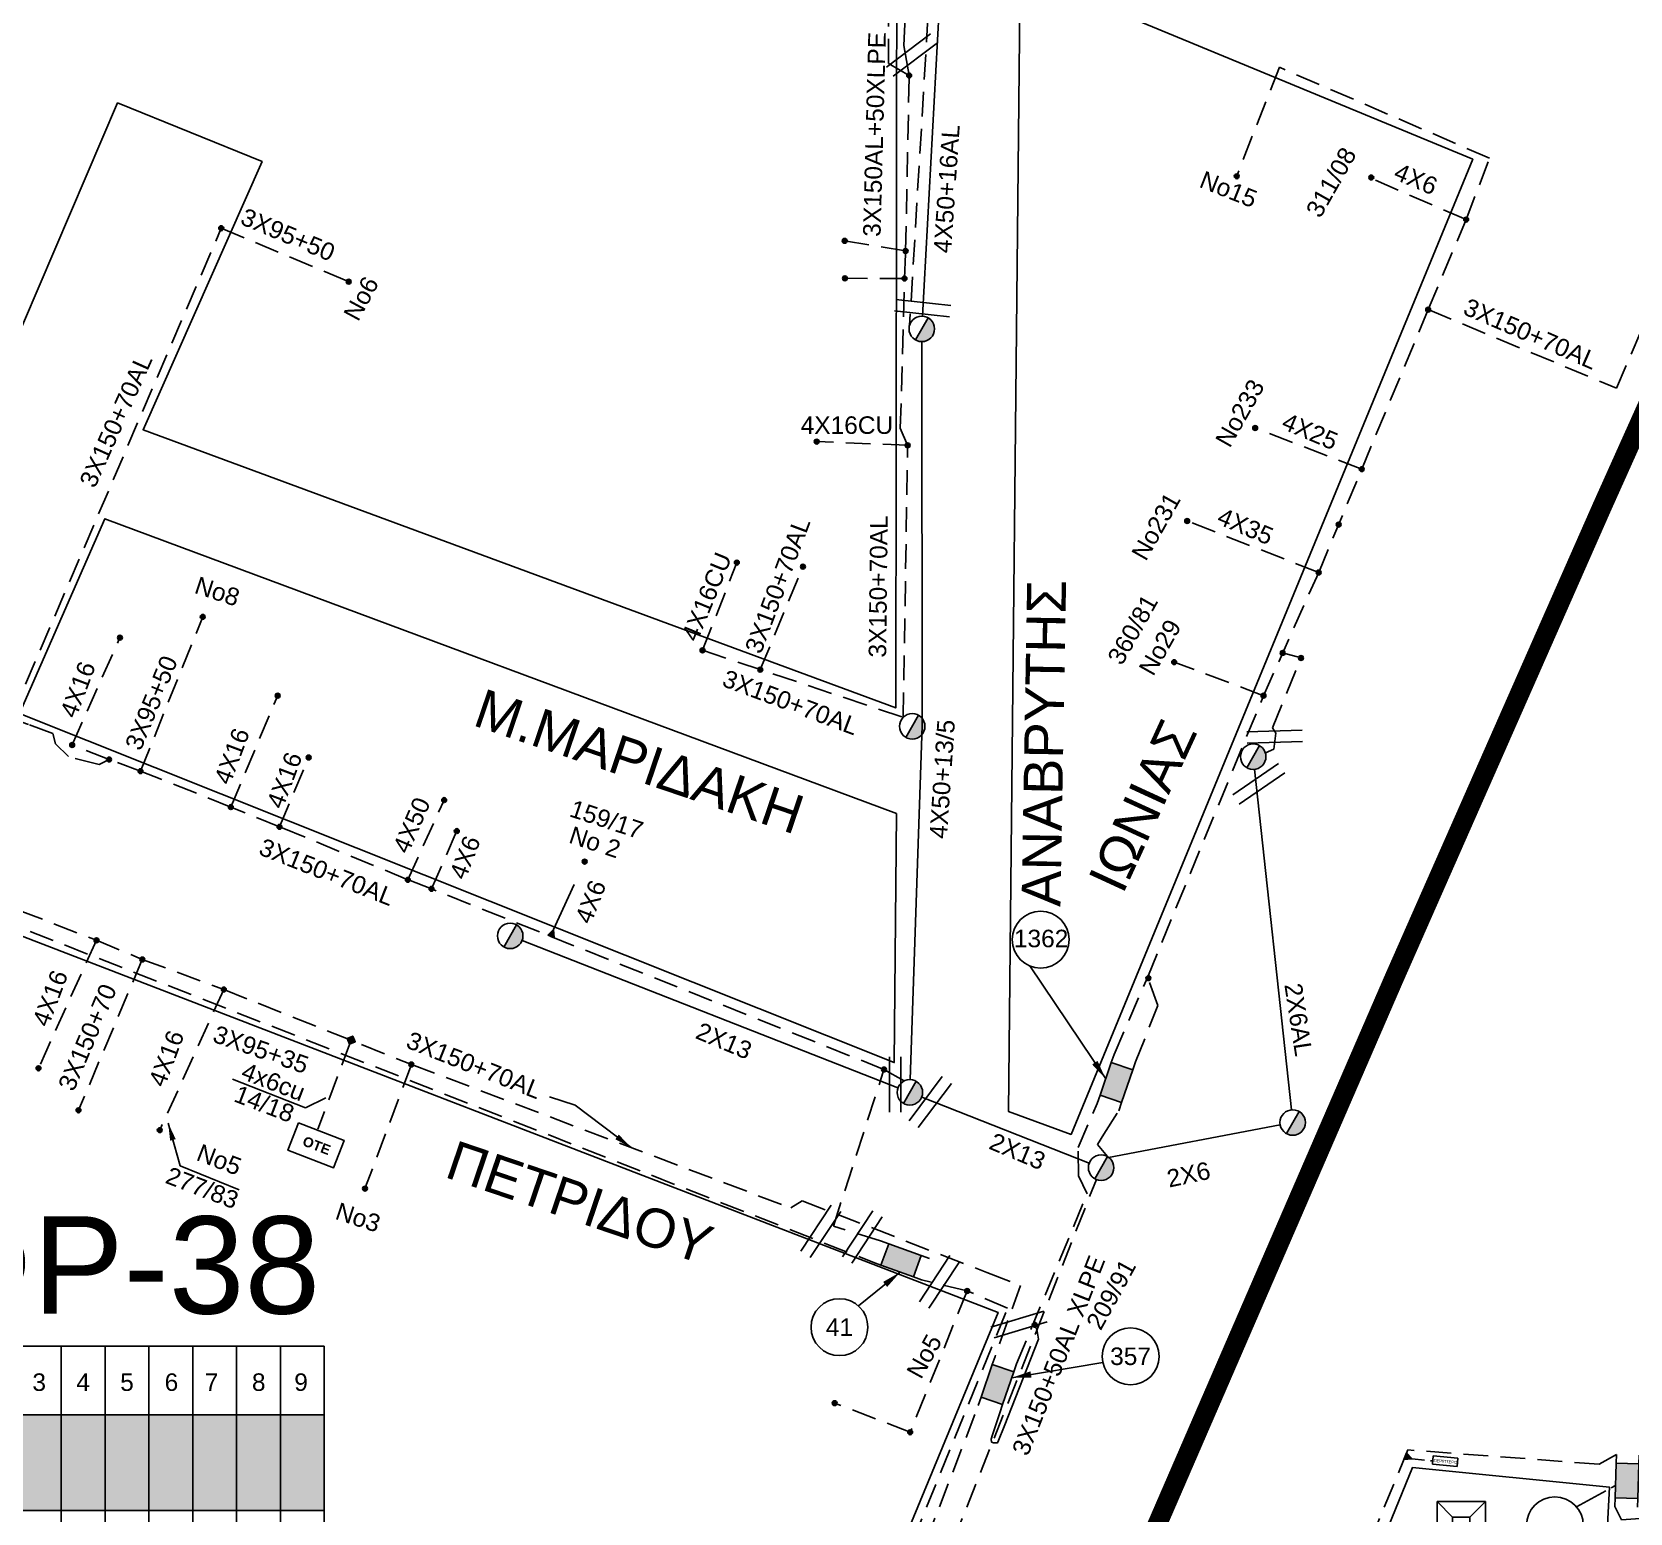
# Model space of a CAD drawing. Header units: millimetres. Extents: x 766 to 1726, y 225 to 629.
# Drawn here: x 1309.4 to 1391.4, y 329.7 to 405.7 of the extents above; entities that cross this region are included whole.
import ezdxf
from ezdxf.enums import TextEntityAlignment as Align

# ---------------------------------------------------------------- set-up
doc = ezdxf.new("R2010")
doc.units = ezdxf.units.MM
doc.linetypes.add('DASHED', pattern=[19.05, 12.7, -6.35])
doc.linetypes.add('DASHED2', pattern=[9.525, 6.35, -3.175])
for name, color, linetype in [('Link Box 4 Διευθύνσεων', 7, 'Continuous'), ('Pillar OTE', 7, 'Continuous'), ('Άγνωστα', 7, 'Continuous'), ('Ασφαλειοκιβώτια Χ.Τ 9 αναχωρήσεων', 7, 'Continuous'), ('Γυμνά εναέρια ΧΤ (3Φ)   4x16CU', 7, 'Continuous'), ('Γυμνά εναέρια ΧΤ (3Φ)   4x35AL', 7, 'Continuous'), ('Γυμνά εναέρια ΧΤ (3Φ)   4x50AL', 7, 'Continuous'), ('Γυμνά εναέρια ΧΤ και ΦΟΠ (3Φ)   4x50+16AL', 7, 'Continuous'), ('Επιγραφές - Σχήματα', 7, 'Continuous'), ('Καλώδια ΧΤ   2x6AL', 7, 'DASHED'), ('Καλώδια ΧΤ   3x150+70AL', 7, 'DASHED'), ('Καλώδια ΧΤ   3x150AL+50XLPE', 7, 'DASHED'), ('Καλώδια ΧΤ   3x95+35 CU', 7, 'DASHED'), ('Καλώδια ΧΤ   3x95+50CU', 7, 'DASHED'), ('Καλώδια ΧΤ   4x16AL', 7, 'DASHED'), ('Καλώδια ΧΤ   4x25CU', 7, 'DASHED'), ('Καλώδια ΧΤ   4x50AL', 7, 'DASHED'), ('Περίπτερο', 7, 'Continuous'), ('Στύλος ΦΜ', 7, 'Continuous'), ('Στύλος ΦΜ @ 1', 7, 'Continuous'), ('Συνδέσεις', 7, 'Continuous'), ('Τομή', 7, 'Continuous'), ('Υπόβαθρο ΔΕΗ', 7, 'Continuous'), ('Υπόγεια Καλώδια Δικτύου ΧΤ   .15', 7, 'DASHED'), ('Υπόγεια καλώδια Δικτύου ΧΤ και Παρ. ΧΤ - 3X150+70 AL', 7, 'DASHED'), ('Υπόγεια καλώδια Παροχών ΧΤ   4x6', 7, 'DASHED')]:
    doc.layers.add(name, color=color, linetype=linetype)
doc.styles.get("Standard").update_dxf_attribs({"font": 'arial.ttf'})
doc.linetypes.add('SYN_LINE', pattern='A,0.5,-0.0001,["/\\/\\/\\/",Standard,S=0.1,R=0,X=0,Y=-0.05],-0.25', length=0.7501)
doc.dimstyles.new('ISO-25', dxfattribs={"dimtxt": 2.5, "dimasz": 2.5, "dimexe": 1.25, "dimexo": 0.625, "dimtad": 1, "dimtxsty": 'Standard', "dimcen": 2.5, "dimadec": 0, "dimazin": 0, "dimtfac": 1, "dimtmove": 0, "dimatfit": 3, "dimfxl": 1, "dimarcsym": 0})

# ---------------------------------------------------------------- blocks, each defined once
blk = doc.blocks.new('ΥΠΑΡΧΩΝ ΤΣΙΜΕΝΤΕΝΙΟΣ ΣΤΥΛΟΣ')
at = {"layer": 'Στύλος ΦΜ'}
blk.add_hatch(color=256, dxfattribs=at).paths.add_polyline_path([(-1.29, -2.28, 0.574793), (2.62, 0, 0.268822), (1.3, 2.27)])
blk.add_line((-1.29, -2.28), (1.3, 2.27), dxfattribs=at)
blk.add_circle((0, 0), 2.62, dxfattribs=at)
at = {"layer": 'Στύλος ΦΜ', "flags": 4}
for tag, p in [('ΑΡΙΘΜΟΣ', (-4.68, 8.05)), ('ΤΥΠΟΣ', (-4.91, 3.03))]:
    blk.add_attdef(tag, p, '', height=4, dxfattribs=at)
blk = doc.blocks.new('LINK BOX 4 ΑΝΑΧΩΡΗΣΕΩΝ_')
at = {"layer": 'Link Box 4 Διευθύνσεων', "ltscale": 40}
blk.add_hatch(color=256, dxfattribs=at).paths.add_polyline_path([(-3.54, 0), (-3.54, -4.67), (3.54, -4.67), (3.54, 0)])
for p, q in [((-3.54, 0), (-5.33, 0)), ((5.33, 0), (3.54, 0)), ((-3.54, -4.67), (-5.33, -4.67)), ((5.33, -4.67), (3.54, -4.67))]:
    blk.add_line(p, q, dxfattribs=at)
blk.add_lwpolyline([(-3.54, -4.67), (-3.54, 0), (3.54, 0), (3.54, -4.67)], close=True, dxfattribs=at)
blk = doc.blocks.new('ΤΟΜΗ')
at = {"layer": 'Τομή', "ltscale": 40}
for p, q in [((-5.68, 0), (5.68, 0)), ((5.68, -2.33), (-5.68, -2.33))]:
    blk.add_line(p, q, dxfattribs=at)
blk = doc.blocks.new('_ΣΥΝΔΕΣΗ')
at = {"layer": 'Συνδέσεις', "linetype": 'SYN_LINE', "ltscale": 40}
blk.add_hatch(color=256, dxfattribs=at).paths.add_polyline_path([(0.5, -0.01, 1), (-0.5, -0.01, 1)])
at = {"layer": 'Συνδέσεις'}
blk.add_circle((0, -0.01), 0.5, dxfattribs=at)
blk = doc.blocks.new('ΑΣΦΑΛΕΙΟΚΙΒΩΤΙΟ ΥΠΟΣΤΑΘΜΟΥ 9A ΑΝΑΧΩΡΗΣΕΩΝ')
at = {"layer": 'Ασφαλειοκιβώτια Χ.Τ 9 αναχωρήσεων', "ltscale": 40}
for p, q in [((0, 0), (0, 11.955)), ((2.25, 0), (2.25, 11.955)), ((4.5, 0), (4.5, 11.955)), ((6.75, 0), (6.75, 11.955)), ((9, 0), (9, 11.955)), ((11.25, 0), (11.25, 11.955)), ((13.5, 0), (13.5, 11.955)), ((15.75, 0), (15.75, 11.955)), ((18, 0), (18, 11.955)), ((0, 8.434), (20.25, 8.434)), ((0, 3.521), (20.25, 3.521))]:
    blk.add_line(p, q, dxfattribs=at)
at = {"layer": 'Ασφαλειοκιβώτια Χ.Τ 9 αναχωρήσεων'}
blk.add_lwpolyline([(20.25, 0), (20.25, 11.955), (0, 11.955), (0, 0)], close=True, dxfattribs=at)
for s, p in [('1', (0.855, 9.658)), ('2', (2.997, 9.658)), ('3', (5.265, 9.658)), ('4', (7.521, 9.658)), ('5', (9.774, 9.658)), ('6', (12.057, 9.658)), ('7', (14.118, 9.658)), ('8', (16.54, 9.658)), ('9', (18.714, 9.658))]:
    blk.add_text(s, height=0.9, dxfattribs=at).set_placement(p)
at = {"layer": 'Ασφαλειοκιβώτια Χ.Τ 9 αναχωρήσεων', "ltscale": 40}
for tag, height, p in [('ΟΝΟΜΑ', 1.25, (9.403, 14.063)), ('ΚΕΙΜΕΝΟ 1', 0.5, (1.194, 1.435)), ('ΚΕΙΜΕΝΟ 2', 0.5, (3.37, 1.435)), ('ΚΕΙΜΕΝΟ 3', 0.5, (5.669, 1.435)), ('ΚΕΙΜΕΝΟ 4', 0.5, (7.913, 1.435)), ('ΚΕΙΜΕΝΟ 5', 0.5, (10.123, 1.435)), ('ΚΕΙΜΕΝΟ 6', 0.5, (12.354, 1.435)), ('ΚΕΙΜΕΝΟ 7', 0.5, (14.623, 1.435)), ('ΚΕΙΜΕΝΟ 8', 0.5, (16.804, 1.435)), ('ΚΕΙΜΕΝΟ 9', 0.5, (19.088, 1.435)), ('ΣΧ', 0.5, (9.152, -0.433))]:
    blk.add_attdef(tag, text='', height=height, dxfattribs=at).set_placement(p, align=Align.MIDDLE_CENTER)
blk = doc.blocks.new('ΠΕΡΙΠΤΕΡΟ')
at = {"layer": 'Περίπτερο', "ltscale": 40}
for p, q in [((-4.94, 4.99), (-1.74, 1.78)), ((1.78, 1.78), (4.99, 4.99)), ((-1.74, -1.74), (-4.94, -4.94)), ((1.78, -1.74), (4.99, -4.94))]:
    blk.add_line(p, q, dxfattribs=at)
for points in [[(-4.94, 4.99), (4.99, 4.99), (4.99, -4.94), (-4.94, -4.94)], [(-1.74, 1.78), (1.78, 1.78), (1.78, -1.74), (-1.74, -1.74)]]:
    blk.add_lwpolyline(points, close=True, dxfattribs=at)
blk = doc.blocks.new('TSONTA XT1')
at = {"ltscale": 40}
h = blk.add_hatch(color=256, dxfattribs=at)
h.dxf.hatch_style = 1
h.paths.add_polyline_path([(595.96, 2487.66), (597.07, 2488.77), (595.96, 2489.87), (594.85, 2488.77)])
blk.add_lwpolyline([(594.85, 2488.77), (595.96, 2489.87), (597.07, 2488.77), (595.96, 2487.66)], close=True, dxfattribs=at)
blk = doc.blocks.new('PILLAR ΟΤΕ')
at = {"layer": 'Pillar OTE', "ltscale": 40}
blk.add_lwpolyline([(-3.31, 2.02), (3.39, 2.02), (3.39, -1.99), (-3.31, -1.99)], close=True, dxfattribs=at)
at = {"layer": 'Pillar OTE', "insert": (-1.81, 0.71), "char_height": 1.3575, "width": 109.961, "attachment_point": 1}
blk.add_mtext('{\\fArial|b1|i0|c161|p34;OTE}', dxfattribs=at)

msp = doc.modelspace()

# ---------------------------------------------------------------- hatches: boundary and pattern name
at = {"layer": 'Pillar OTE', "ltscale": 40}
h = msp.add_hatch(color=256, dxfattribs=at)
h.dxf.hatch_style = 1
h.paths.add_polyline_path([(1336.197, 359.217), (1336.169, 359.634), (1335.863, 359.342)])
h = msp.add_hatch(color=256, dxfattribs=at)
h.dxf.hatch_style = 1
h.paths.add_polyline_path([(1379.839, 332.425), (1380.257, 332.447), (1379.969, 332.757)])
at = {"layer": 'Ασφαλειοκιβώτια Χ.Τ 9 αναχωρήσεων'}
for color, points in [(151, [(1310.884, 334.715), (1308.634, 334.715), (1308.634, 329.801), (1310.884, 329.801)]), (6, [(1313.134, 334.715), (1310.884, 334.715), (1310.884, 329.801), (1313.134, 329.801)]), (30, [(1315.384, 334.715), (1313.134, 334.715), (1313.134, 329.801), (1315.384, 329.801)]), (85, [(1317.634, 334.715), (1315.384, 334.715), (1315.384, 329.801), (1317.634, 329.801)]), (173, [(1319.884, 334.715), (1317.634, 334.715), (1317.634, 329.801), (1319.884, 329.801)]), (5, [(1322.134, 334.715), (1319.884, 334.715), (1319.884, 329.801), (1322.134, 329.801)]), (2, [(1324.384, 334.715), (1322.134, 334.715), (1322.134, 329.801), (1324.384, 329.801)])]:
    msp.add_hatch(color=color, dxfattribs=at).paths.add_polyline_path(points)

# ---------------------------------------------------------------- linework, layer by layer
at = {"layer": 'Pillar OTE', "ltscale": 40}
for points in [[(1335.863, 359.342), (1336.169, 359.634), (1336.197, 359.217), (1335.863, 359.342)], [(1379.969, 332.757), (1380.257, 332.447), (1379.839, 332.425), (1379.969, 332.757)]]:
    msp.add_lwpolyline(points, dxfattribs=at)
at = {"layer": 'Άγνωστα', "color": 85}
msp.add_lwpolyline([(1354.228, 406.5), (1354.152, 405.038), (1354.43, 403.496)], dxfattribs=at)
at = {"layer": 'Άγνωστα', "color": 2, "linetype": 'DASHED', "ltscale": 0.1}
for points in [[(1372.721, 368.705), (1373.164, 368.897), (1373.267, 369.715), (1373.096, 369.987), (1374.553, 373.582), (1373.609, 373.837)], [(1372.627, 371.643), (1368.036, 373.364)], [(1364.611, 347.971), (1364.106, 348.596), (1364.424, 349.132), (1365.194, 350.321)]]:
    msp.add_lwpolyline(points, dxfattribs=at)
at = {"layer": 'Άγνωστα'}
msp.add_lwpolyline([(1353.853, 351.509), (1334.546, 359.068)], dxfattribs=at)
at = {"layer": 'Άγνωστα', "color": 30, "linetype": 'DASHED', "ltscale": 0.1}
msp.add_lwpolyline([(1328.862, 352.704), (1326.481, 346.331)], dxfattribs=at)
at = {"layer": 'Άγνωστα', "color": 5, "linetype": 'DASHED', "ltscale": 0.1}
for points in [[(1390.671, 330.008), (1391.003, 329.313), (1392.21, 329.401), (1392.504, 332.665), (1400.972, 336.156), (1401.067, 337.439), (1401.142, 341.045), (1401.224, 344.541), (1401.224, 347.935), (1401.245, 350.102), (1400.398, 350.515), (1400.419, 352.029), (1401.307, 352.71)], [(1390.755, 332.671), (1389.861, 332.176), (1380.033, 332.911), (1375.332, 321.439)]]:
    msp.add_lwpolyline(points, dxfattribs=at)
at = {"layer": 'Άγνωστα', "color": 1}
msp.add_lwpolyline([(1363.677, 347.642), (1355.071, 351.03)], dxfattribs=at)
at = {"layer": 'Άγνωστα', "color": 1, "linetype": 'DASHED', "ltscale": 0.1}
msp.add_lwpolyline([(1357.408, 341.074), (1354.481, 333.818), (1350.602, 335.313)], dxfattribs=at)
at = {"layer": 'Άγνωστα', "color": 2}
msp.add_lwpolyline([(1359.081, 334.812), (1358.705, 333.68), (1358.636, 333.46), (1358.664, 333.309), (1358.76, 333.281), (1358.966, 333.281), (1359.021, 333.391), (1359.31, 334.105), (1361.068, 338.595), (1360.986, 339.103), (1360.821, 339.392)], dxfattribs=at)
at = {"layer": 'Γυμνά εναέρια ΧΤ (3Φ)   4x16CU', "color": 85, "linetype": 'DASHED', "ltscale": 0.1}
for points in [[(1354.349, 384.5), (1349.678, 384.693)], [(1343.815, 373.972), (1345.577, 378.479)]]:
    msp.add_lwpolyline(points, dxfattribs=at)
at = {"layer": 'Γυμνά εναέρια ΧΤ (3Φ)   4x35AL', "color": 2, "linetype": 'DASHED', "ltscale": 0.1}
msp.add_lwpolyline([(1375.46, 377.973), (1368.706, 380.614)], dxfattribs=at)
at = {"layer": 'Γυμνά εναέρια ΧΤ (3Φ)   4x50AL', "color": 85}
msp.add_lwpolyline([(1354.484, 351.924), (1355.094, 370.095), (1355.078, 389.824)], dxfattribs=at)
at = {"layer": 'Γυμνά εναέρια ΧΤ και ΦΟΠ (3Φ)   4x50+16AL', "color": 5}
msp.add_lwpolyline([(1355.113, 391.132), (1356.313, 413.194), (1356.208, 424.322), (1355.971, 431.158)], dxfattribs=at)
at = {"layer": 'Επιγραφές - Σχήματα'}
for centre in [(1361.181, 359.116), (1350.848, 339.214), (1365.798, 337.712), (1387.59, 329.035)]:
    msp.add_circle(centre, 1.461, dxfattribs=at)
at = {"layer": 'Καλώδια ΧΤ   2x6AL', "color": 1, "linetype": 'SYN_LINE', "ltscale": 10}
for points in [[(1374.057, 350.373), (1372.166, 367.86)], [(1364.668, 347.933), (1373.484, 349.601)]]:
    msp.add_lwpolyline(points, dxfattribs=at)
at = {"layer": 'Καλώδια ΧΤ   3x150+70AL', "color": 85, "ltscale": 0.1}
for points in [[(1343.815, 373.972), (1354.124, 370.533), (1354.349, 384.5), (1353.973, 385.377), (1354.189, 393.068), (1354.244, 394.48), (1354.43, 403.496), (1353.36, 404.107), (1353.399, 412.961), (1359.366, 410.733), (1356.621, 424.322), (1355.721, 428.969), (1353.618, 442.104), (1350.936, 441.755)], [(1355.394, 406.463), (1354.449, 390.66), (1354.449, 390.66)], [(1346.781, 372.983), (1348.971, 378.272)]]:
    msp.add_lwpolyline(points, dxfattribs=at)
at = {"layer": 'Καλώδια ΧΤ   3x150+70AL', "color": 2, "linetype": 'DASHED', "ltscale": 0.1}
for points in [[(1366.054, 352.843), (1367.202, 355.724), (1366.677, 357.209), (1372.627, 371.643), (1375.46, 377.973), (1377.67, 383.277), (1381.084, 391.47), (1383.034, 396.094), (1384.233, 399.243), (1373.439, 403.916), (1371.251, 398.319)], [(1364.949, 353.22), (1366.677, 357.209)]]:
    msp.add_lwpolyline(points, dxfattribs=at)
at = {"layer": 'Καλώδια ΧΤ   3x150+70AL', "color": 85, "linetype": 'DASHED', "ltscale": 0.1}
for points in [[(1354.244, 394.48), (1351.113, 395.002)], [(1354.189, 393.068), (1351.129, 393.077)]]:
    msp.add_lwpolyline(points, dxfattribs=at)
at = {"layer": 'Καλώδια ΧΤ   3x150AL+50XLPE', "color": 2, "linetype": 'DASHED', "ltscale": 0.1}
msp.add_lwpolyline([(1359.941, 337.334), (1363.569, 346.056), (1363.117, 346.985), (1363.1, 348.441), (1364.089, 350.698)], dxfattribs=at)
at = {"layer": 'Καλώδια ΧΤ   3x150AL+50XLPE', "color": 1, "ltscale": 0.1}
msp.add_lwpolyline([(1351.863, 316.174), (1355.982, 326.433), (1364.045, 346.794)], dxfattribs=at)
at = {"layer": 'Καλώδια ΧΤ   3x150AL+50XLPE', "color": 2, "ltscale": 0.1}
msp.add_lwpolyline([(1349.177, 312.936), (1354.617, 326.433), (1357.977, 335.189)], dxfattribs=at)
at = {"layer": 'Καλώδια ΧΤ   3x95+35 CU', "color": 85, "ltscale": 0.1}
msp.add_lwpolyline([(1304.228, 361.631), (1305.732, 360.927), (1352.561, 342.554)], dxfattribs=at)
at = {"layer": 'Καλώδια ΧΤ   3x95+50CU', "color": 151, "ltscale": 0.1}
for points in [[(1319.098, 395.65), (1325.644, 392.908)], [(1314.954, 367.77), (1318.148, 375.694)]]:
    msp.add_lwpolyline(points, dxfattribs=at)
at = {"layer": 'Καλώδια ΧΤ   4x16AL', "color": 151, "linetype": 'DASHED', "ltscale": 0.1}
for points in [[(1311.439, 369.114), (1313.895, 374.625)], [(1319.592, 365.924), (1321.996, 371.647)], [(1322.09, 364.911), (1323.588, 368.467)]]:
    msp.add_lwpolyline(points, dxfattribs=at)
at = {"layer": 'Καλώδια ΧΤ   4x16AL', "color": 30, "linetype": 'DASHED', "ltscale": 0.1}
for points in [[(1312.691, 359.082), (1309.713, 352.512)], [(1319.234, 356.554), (1315.939, 349.334)]]:
    msp.add_lwpolyline(points, dxfattribs=at)
at = {"layer": 'Καλώδια ΧΤ   4x25CU', "color": 2, "linetype": 'DASHED', "ltscale": 0.1}
msp.add_lwpolyline([(1377.67, 383.277), (1372.197, 385.393)], dxfattribs=at)
at = {"layer": 'Καλώδια ΧΤ   4x50AL', "color": 151, "ltscale": 0.1}
msp.add_lwpolyline([(1328.683, 362.191), (1330.548, 366.283)], dxfattribs=at)
at = {"layer": 'Υπόβαθρο ΔΕΗ', "linetype": 'DASHED2', "ltscale": 1.5, "const_width": 1, "flags": 128}
msp.add_lwpolyline([(1331.093, 245.3), (1342.047, 271.231), (1355.691, 302.6), (1366.859, 328.368), (1379.319, 357.098), (1390.003, 381.321), (1400.796, 405.376), (1410.202, 426.503), (1421.434, 448.216), (1430.934, 466.415), (1434.011, 472.903), (1439.093, 480.737), (1445.181, 489.19), (1448.557, 493.339), (1454.267, 499.1), (1465.692, 511.055), (1482.188, 528.362), (1487.533, 533.765), (1494.854, 540.49), (1504.253, 548.541), (1513.643, 556.746), (1541.032, 580.479)], dxfattribs=at)
at = {"layer": 'Υπόβαθρο ΔΕΗ'}
for points in [[(1259.482, 424.322), (1250.086, 394.168), (1287.728, 379.063), (1301.689, 373.839), (1313.776, 402.086), (1321.198, 399.071), (1315.086, 385.301), (1353.738, 371.011), (1353.798, 411.608), (1322.229, 424.322), (1266.655, 447.158), (1259.482, 424.322)], [(1360.127, 408.819), (1383.375, 399.189), (1362.744, 349.111), (1359.537, 350.283), (1360.127, 408.819)], [(1353.781, 365.59), (1353.658, 352.799), (1308.729, 370.721), (1313.12, 380.728), (1353.781, 365.59)], [(1353.404, 326.433), (1358.992, 339.971), (1304.464, 360.984), (1288.993, 326.433), (1285.969, 319.71), (1346.568, 310.398), (1353.404, 326.433)]]:
    msp.add_lwpolyline(points, dxfattribs=at)
msp.add_lwpolyline([(1377.998, 326.433), (1371.456, 310.743), (1373.873, 307.478), (1390.163, 305.065), (1390.163, 326.433), (1390.399, 330.99), (1380.283, 332.008)], close=True, dxfattribs=at)
at = {"layer": 'Υπόγεια Καλώδια Δικτύου ΧΤ   .15', "color": 1, "ltscale": 0.1}
msp.add_lwpolyline([(1348.103, 289.685), (1339.346, 293.482), (1345.898, 309.076), (1346.34, 310.778), (1346.717, 312.865), (1347.469, 313.661), (1348.819, 314.435), (1353.892, 326.433), (1359.478, 340.195), (1357.408, 341.074), (1355.063, 341.639)], dxfattribs=at)
at = {"layer": 'Υπόγεια καλώδια Δικτύου ΧΤ και Παρ. ΧΤ - 3X150+70 AL', "color": 151, "ltscale": 0.1}
for points in [[(1308.292, 370.482), (1319.098, 395.65)], [(1313.338, 368.369), (1312.825, 368.104), (1311.25, 368.514), (1310.589, 369.174), (1310.447, 369.693), (1309.208, 370.16), (1308.164, 370.527), (1302.025, 372.969), (1298.013, 374.537), (1294.47, 375.931), (1291.233, 377.3), (1288.234, 378.471)], [(1354.17, 351.856), (1353.135, 352.445), (1329.897, 361.724), (1328.683, 362.191), (1322.09, 364.911), (1319.592, 365.924), (1314.954, 367.77), (1313.338, 368.369), (1311.439, 369.114)], [(1352.962, 343.65), (1350.536, 344.401), (1353.135, 352.445)]]:
    msp.add_lwpolyline(points, dxfattribs=at)
at = {"layer": 'Υπόγεια καλώδια Δικτύου ΧΤ και Παρ. ΧΤ - 3X150+70 AL', "color": 2, "ltscale": 0.1}
msp.add_lwpolyline([(1381.084, 391.47), (1390.755, 387.433), (1392.389, 391.253)], dxfattribs=at)
at = {"layer": 'Υπόγεια καλώδια Δικτύου ΧΤ και Παρ. ΧΤ - 3X150+70 AL', "color": 30, "ltscale": 0.1}
for points in [[(1298.522, 362.593), (1299.166, 364.358), (1302.811, 362.903), (1308.726, 360.619), (1312.691, 359.082), (1315.045, 358.098), (1319.234, 356.554), (1328.862, 352.704), (1348.351, 345.334), (1348.936, 345.706), (1358.425, 342.014), (1360.144, 341.353), (1358.837, 337.71)], [(1315.045, 358.098), (1311.77, 350.355)]]:
    msp.add_lwpolyline(points, dxfattribs=at)
at = {"layer": 'Υπόγεια καλώδια Παροχών ΧΤ   4x6', "color": 2, "ltscale": 0.1}
msp.add_lwpolyline([(1383.034, 396.094), (1378.163, 398.199)], dxfattribs=at)
at = {"layer": 'Υπόγεια καλώδια Παροχών ΧΤ   4x6', "color": 151, "ltscale": 0.1}
msp.add_lwpolyline([(1329.897, 361.724), (1331.194, 364.691)], dxfattribs=at)
at = {"layer": 'Υπόγεια καλώδια Παροχών ΧΤ   4x6', "color": 151, "linetype": 'DASHED', "ltscale": 0.2}
msp.add_lwpolyline([(1336.169, 359.634), (1336.169, 359.634), (1337.769, 363.147)], dxfattribs=at)
at = {"layer": 'Υπόγεια καλώδια Παροχών ΧΤ   4x6', "color": 30, "linetype": 'DASHED', "ltscale": 0.1}
msp.add_lwpolyline([(1325.737, 353.865), (1324.065, 349.388)], dxfattribs=at)
at = {"layer": 'Υπόγεια καλώδια Παροχών ΧΤ   4x6', "color": 5, "linetype": 'DASHED', "ltscale": 0.05}
msp.add_lwpolyline([(1380.257, 332.447), (1381.317, 332.34)], dxfattribs=at)
at = {"layer": 'Υπόγεια καλώδια Παροχών ΧΤ   4x6', "linetype": 'DASHED', "ltscale": 0.2}
msp.add_lwpolyline([(1381.299, 332.173), (1382.573, 332.056), (1382.612, 332.481), (1381.338, 332.598)], close=True, dxfattribs=at)
for points in [[(1388.701, 329.983), (1390.206, 330.814)], [(1390.485, 330.968), (1390.705, 331.09)]]:
    msp.add_lwpolyline(points, dxfattribs=at)

# ---------------------------------------------------------------- block references
at = {"layer": 'Link Box 4 Διευθύνσεων'}
for p, xscale, yscale, zscale, rotation in [((1364.519, 351.959), 0.2500000000000163, 0.2500000000000163, 0.2500000000000163, 71.16741097430027), ((1353.812, 342.096), 0.2500000000001268, 0.2500000000001268, 0.2500000000001268, 159.9104571589936), ((1358.407, 336.45), 0.2500000000000163, 0.2500000000000163, 0.2500000000000163, 71.16741097430027), ((1390.713, 331.34), 0.2500000000000818, 0.2500000000000818, 0.2500000000000818, 88.17307364505864)]:
    msp.add_blockref('LINK BOX 4 ΑΝΑΧΩΡΗΣΕΩΝ_', p, dxfattribs=dict(at, xscale=xscale, yscale=yscale, zscale=zscale, rotation=rotation))
at = {"layer": 'Pillar OTE', "xscale": 0.375, "yscale": 0.375, "zscale": 0.375, "rotation": 339}
msp.add_blockref('PILLAR ΟΤΕ', (1323.946, 348.549), dxfattribs=at)
at = {"layer": 'Ασφαλειοκιβώτια Χ.Τ 9 αναχωρήσεων'}
ref = msp.add_blockref('ΑΣΦΑΛΕΙΟΚΙΒΩΤΙΟ ΥΠΟΣΤΑΘΜΟΥ 9A ΑΝΑΧΩΡΗΣΕΩΝ', (1304.134, 326.281), dxfattribs=at)
ref.add_attrib('ΚΕΙΜΕΝΟ 9', '20', dxfattribs={"ltscale": 40, "height": 0.5}).set_placement((1323.222, 327.715), align=Align.MIDDLE_CENTER)
ref.add_attrib('ΚΕΙΜΕΝΟ 8', '115', dxfattribs={"ltscale": 40, "height": 0.5}).set_placement((1320.938, 327.715), align=Align.MIDDLE_CENTER)
ref.add_attrib('ΚΕΙΜΕΝΟ 7', '140', dxfattribs={"ltscale": 40, "height": 0.5}).set_placement((1318.757, 327.715), align=Align.MIDDLE_CENTER)
ref.add_attrib('ΚΕΙΜΕΝΟ 6', '40', dxfattribs={"ltscale": 40, "height": 0.5}).set_placement((1316.488, 327.715), align=Align.MIDDLE_CENTER)
ref.add_attrib('ΚΕΙΜΕΝΟ 5', '175', dxfattribs={"ltscale": 40, "height": 0.5}).set_placement((1314.258, 327.715), align=Align.MIDDLE_CENTER)
ref.add_attrib('ΚΕΙΜΕΝΟ 4', '55', dxfattribs={"ltscale": 40, "height": 0.5}).set_placement((1312.047, 327.715), align=Align.MIDDLE_CENTER)
ref.add_attrib('ΚΕΙΜΕΝΟ 3', '205', dxfattribs={"ltscale": 40, "height": 0.5}).set_placement((1309.803, 327.715), align=Align.MIDDLE_CENTER)
ref.add_attrib('ΚΕΙΜΕΝΟ 1', '380', dxfattribs={"ltscale": 40, "height": 0.5}).set_placement((1305.328, 327.715), align=Align.MIDDLE_CENTER)
ref.add_attrib('ΚΕΙΜΕΝΟ 2', '105', dxfattribs={"ltscale": 40, "height": 0.5}).set_placement((1307.504, 327.715), align=Align.MIDDLE_CENTER)
at = {"layer": 'Περίπτερο', "xscale": 0.25, "yscale": 0.25, "zscale": 0.25}
msp.add_blockref('ΠΕΡΙΠΤΕΡΟ', (1382.773, 329.011), dxfattribs=at)
at = {"layer": 'Στύλος ΦΜ @ 1', "ltscale": 40, "xscale": 0.25, "yscale": 0.25, "zscale": 0.25}
for p in [(1355.077, 390.479), (1354.586, 370.069), (1372.096, 368.511), (1333.937, 359.306), (1354.463, 351.27), (1374.127, 349.723), (1364.286, 347.403)]:
    msp.add_blockref('ΥΠΑΡΧΩΝ ΤΣΙΜΕΝΤΕΝΙΟΣ ΣΤΥΛΟΣ', p, dxfattribs=at)
at = {"layer": 'Συνδέσεις', "xscale": 0.25, "yscale": 0.25, "zscale": 0.25}
for p in [(1354.43, 403.496), (1371.251, 398.319), (1378.16, 398.254), (1319.098, 395.65), (1383.034, 396.094), (1351.113, 395.002), (1354.244, 394.48), (1351.129, 393.077), (1354.189, 393.068), (1325.644, 392.908), (1381.084, 391.47), (1372.197, 385.393), (1349.678, 384.693), (1354.349, 384.5), (1377.67, 383.277), (1368.706, 380.614), (1376.483, 380.43), (1345.577, 378.479), (1348.971, 378.272), (1375.46, 377.973), (1318.148, 375.694), (1313.895, 374.625), (1343.815, 373.972), (1368.036, 373.364), (1373.609, 373.837), (1374.553, 373.582), (1346.781, 372.983), (1321.996, 371.647), (1372.627, 371.643), (1311.439, 369.114), (1323.588, 368.467), (1313.338, 368.369), (1314.954, 367.77), (1319.592, 365.924), (1330.548, 366.283), (1322.09, 364.911), (1331.194, 364.691), (1337.76, 363.125), (1328.683, 362.191), (1329.897, 361.724), (1312.691, 359.082), (1315.045, 358.098), (1366.714, 357.141), (1319.234, 356.554), (1309.713, 352.512), (1328.862, 352.704), (1353.135, 352.445), (1311.77, 350.355), (1315.939, 349.334), (1326.481, 346.331), (1357.408, 341.074), (1360.877, 339.338), (1350.602, 335.313), (1354.481, 333.818)]:
    msp.add_blockref('_ΣΥΝΔΕΣΗ', p, dxfattribs=at)
at = {"layer": 'Συνδέσεις', "xscale": 0.2, "yscale": 0.2, "zscale": 0.2, "rotation": 338.9853331041893}
msp.add_blockref('TSONTA XT1', (1036.01, -67.951), dxfattribs=at)
at = {"layer": 'Τομή'}
for p, xscale, yscale, zscale, rotation in [((1354.392, 404.771), 0.2500000000000061, 0.2500000000000061, 0.2500000000000061, 37.07956845923837), ((1355.151, 391.83), 0.2499999999999908, 0.2499999999999908, 0.2499999999999908, 353.6125896711095), ((1373.194, 369.831), 0.2500000000001028, 0.2500000000001028, 0.2500000000001028, 1.701983167444407), ((1372.221, 367.357), 0.2499999999999963, 0.2499999999999963, 0.2499999999999963, 34.64303403074192), ((1353.422, 351.677), 0.2500000000000023, 0.2500000000000023, 0.2500000000000023, 90.1355546360647), ((1355.276, 350.95), 0.2499999999999512, 0.2499999999999512, 0.2499999999999512, 53.01218908766096), ((1349.645, 344.295), 0.2500000000000094, 0.2500000000000094, 0.2500000000000094, 56.58544608172615), ((1351.779, 344.01), 0.2500000000000094, 0.2500000000000094, 0.2500000000000094, 56.58544608172615), ((1355.739, 341.701), 0.2500000000000094, 0.2500000000000094, 0.2500000000000094, 56.58544608172615), ((1359.98, 339.627), 0.2500000000000248, 0.2500000000000248, 0.2500000000000248, 16.79893026616933)]:
    msp.add_blockref('ΤΟΜΗ', p, dxfattribs=dict(at, xscale=xscale, yscale=yscale, zscale=zscale, rotation=rotation))

# ---------------------------------------------------------------- texts
at = {"layer": 'Άγνωστα', "color": 7, "char_height": 0.9, "width": 84.18588, "attachment_point": 1, "rotation": 337.22932}
for insert in [(1343.742, 354.903), (1358.814, 349.227)]:
    msp.add_mtext('2X13', dxfattribs=dict(at, insert=insert))
at = {"layer": 'Γυμνά εναέρια ΧΤ (3Φ)   4x16CU', "color": 7, "insert": (1348.855, 385.987), "char_height": 0.9, "width": 84.18588, "attachment_point": 1}
msp.add_mtext('4X16CU', dxfattribs=at)
at = {"layer": 'Γυμνά εναέρια ΧΤ (3Φ)   4x16CU', "color": 7, "insert": (1342.709, 374.695), "char_height": 0.9, "width": 84.18588, "attachment_point": 1, "rotation": 67.81684}
msp.add_mtext('4X16CU', dxfattribs=at)
at = {"layer": 'Γυμνά εναέρια ΧΤ (3Φ)   4x35AL', "color": 7, "insert": (1370.523, 381.33), "char_height": 0.9, "width": 84.18588, "attachment_point": 1, "rotation": 337.06894}
msp.add_mtext('4X35', dxfattribs=at)
at = {"layer": 'Γυμνά εναέρια ΧΤ (3Φ)   4x50AL', "color": 7, "insert": (1355.465, 364.336), "char_height": 0.9, "width": 84.18588, "attachment_point": 1, "rotation": 86.07847}
msp.add_mtext('4X50+13/5', dxfattribs=at)
at = {"layer": 'Γυμνά εναέρια ΧΤ και ΦΟΠ (3Φ)   4x50+16AL', "color": 7, "insert": (1355.679, 394.403), "char_height": 0.9, "width": 84.18588, "attachment_point": 1, "rotation": 86.07847}
msp.add_mtext('4X50+16AL', dxfattribs=at)
at = {"layer": 'Επιγραφές - Σχήματα', "color": 7, "char_height": 0.9, "attachment_point": 5}
for s, insert, rotation in [('311/08', (1376.1, 398.008), 60.51641), ('No15', (1370.827, 397.641), 338.37626), ('No6', (1326.285, 392.037), 61.62321), ('No233', (1371.415, 386.152), 60.51641), ('No231', (1367.106, 380.338), 60.51641), ('No8', (1318.897, 376.993), 341.83562), ('360/81', (1365.91, 375.039), 60.51641), ('No29', (1367.315, 374.123), 60.51641), ('159/17', (1338.889, 365.283), 341.83562), ('No 2', (1338.291, 364.114), 341.83562), ('No5', (1318.994, 347.812), 339), ('277/83', (1318.121, 346.364), 339), ('No3', (1326.126, 344.846), 341.83562), ('209/91', (1364.8, 340.896), 61.2072), ('No5', (1355.205, 337.714), 61.2072)]:
    msp.add_mtext(s, dxfattribs=dict(at, insert=insert, rotation=rotation))
at = {"layer": 'Επιγραφές - Σχήματα', "attachment_point": 1}
for s, insert, char_height, width, rotation in [('ΑΝΑΒΡΥΤΗΣ', (1360.197, 360.825), 2, 10.93473, 89), ('Μ.ΜΑΡΙΔΑΚΗ', (1332.59, 372.039), 2, 9.65901, 341.23264), ('ΙΩΝΙΑΣ', (1363.575, 362.225), 2, 5.16973, 65.28423), ('ΠΕΤΡΙΔΟΥ', (1331.145, 348.838), 2, 9.65901, 341.23264), ('ΠΕΡΙΠΤΕΡΟ', (1381.372, 332.446), 0.15, 7.28517, 354.88442)]:
    msp.add_mtext(s, dxfattribs=dict(at, insert=insert, char_height=char_height, width=width, rotation=rotation))
at = {"layer": 'Επιγραφές - Σχήματα'}
for s, insert, char_height, width, attachment_point in [('1362', (1359.805, 359.623), 0.9, 1.13395, 1), ('ΦΡ-38', (1303.852, 344.906), 5, 4.30029, 1), ('41', (1350.848, 339.214), 0.9, 1.13395, 5), ('357', (1365.798, 337.712), 0.9, 1.13395, 5)]:
    msp.add_mtext(s, dxfattribs=dict(at, insert=insert, char_height=char_height, width=width, attachment_point=attachment_point))
at = {"layer": 'Επιγραφές - Σχήματα', "color": 7, "char_height": 0.9, "attachment_point": 5, "rotation": 339}
for s, insert in [('4x6cu', (1321.778, 351.811)), ('14/18', (1321.312, 350.677))]:
    msp.add_mtext_dynamic_manual_height_columns(s, width=1.8, gutter_width=12.5, heights=[0.118], dxfattribs=dict(at, insert=insert))
at = {"layer": 'Καλώδια ΧΤ   2x6AL', "color": 7, "char_height": 0.9, "width": 84.18588, "attachment_point": 1}
for s, insert, rotation in [('2X6AL', (1374.584, 356.939), 278.68038), ('2X6', (1367.589, 347.259), 12.13057)]:
    msp.add_mtext(s, dxfattribs=dict(at, insert=insert, rotation=rotation))
at = {"layer": 'Καλώδια ΧΤ   3x150+70AL', "color": 7, "char_height": 0.9, "width": 84.18588, "attachment_point": 1}
for insert, rotation in [((1352.346, 373.605), 89.3599), ((1345.966, 374.051), 69.42804), ((1345.075, 373.004), 339.42804)]:
    msp.add_mtext('3X150+70AL', dxfattribs=dict(at, insert=insert, rotation=rotation))
at = {"layer": 'Καλώδια ΧΤ   3x150AL+50XLPE', "color": 7, "char_height": 0.9}
for s, insert, width, attachment_point, rotation in [('3X150AL+50XLPE', (1352.65, 400.468), 13.92422, 5, 88.49128), ('3X150+50AL XLPE', (1359.681, 332.877), 84.18588, 1, 68.41603)]:
    msp.add_mtext(s, dxfattribs=dict(at, insert=insert, width=width, attachment_point=attachment_point, rotation=rotation))
at = {"layer": 'Καλώδια ΧΤ   3x95+35 CU', "color": 7, "insert": (1318.896, 354.739), "char_height": 0.9, "width": 84.18588, "attachment_point": 1, "rotation": 340.61734}
msp.add_mtext('3X95+35', dxfattribs=at)
at = {"layer": 'Καλώδια ΧΤ   3x95+50CU', "color": 7, "char_height": 0.9, "width": 84.18588, "attachment_point": 1}
for insert, rotation in [((1320.366, 396.717), 337.16651), ((1314.126, 369.104), 67.64237)]:
    msp.add_mtext('3X95+50', dxfattribs=dict(at, insert=insert, rotation=rotation))
at = {"layer": 'Καλώδια ΧΤ   4x16AL', "color": 7, "char_height": 0.9, "width": 84.18588, "attachment_point": 1, "rotation": 69.38183}
for insert in [(1310.79, 370.744), (1318.701, 367.323), (1321.402, 366.089), (1309.371, 354.892), (1315.339, 351.8)]:
    msp.add_mtext('4X16', dxfattribs=dict(at, insert=insert))
at = {"layer": 'Καλώδια ΧΤ   4x25CU', "color": 7, "insert": (1373.842, 386.206), "char_height": 0.9, "width": 84.18588, "attachment_point": 1, "rotation": 337.06894}
msp.add_mtext('4X25', dxfattribs=at)
at = {"layer": 'Καλώδια ΧΤ   4x50AL', "color": 7, "insert": (1327.873, 363.825), "char_height": 0.9, "width": 84.18588, "attachment_point": 1, "rotation": 66.52326}
msp.add_mtext('4X50', dxfattribs=at)
at = {"layer": 'Υπόγεια καλώδια Δικτύου ΧΤ και Παρ. ΧΤ - 3X150+70 AL', "color": 7, "char_height": 0.9, "width": 84.18588, "attachment_point": 1}
for s, insert, rotation in [('3X150+70AL', (1383.171, 392.087), 336.64547), ('3X150+70AL', (1311.784, 382.621), 65.87957), ('3X150+70AL', (1321.292, 364.35), 338.4078), ('3X150+70', (1310.689, 351.618), 67.16141), ('3X150+70AL', (1328.855, 354.43), 338.4078)]:
    msp.add_mtext(s, dxfattribs=dict(at, insert=insert, rotation=rotation))
at = {"layer": 'Υπόγεια καλώδια Παροχών ΧΤ   4x6', "color": 7, "char_height": 0.9, "width": 84.18588, "attachment_point": 1}
for insert, rotation in [((1379.597, 399.029), 337.06894), ((1330.788, 362.455), 68.83285), ((1337.24, 360.18), 68.83285)]:
    msp.add_mtext('4X6', dxfattribs=dict(at, insert=insert, rotation=rotation))

# ---------------------------------------------------------------- leaders
at = {"layer": 'Επιγραφές - Σχήματα'}
for points, override in [([(1364.521, 351.965), (1360.629, 357.763)], {"dimasz": 1, "dimgap": 0.625, "dimtad": 0}), ([(1324.466, 350.995), (1323.424, 350.476), (1319.684, 351.949)], {"dimasz": 0.1, "dimgap": 0.625, "dimtad": 0}), ([(1340.143, 348.438), (1337.27, 350.622), (1335.949, 351.044)], {"dimasz": 0.9, "dimgap": 0.625, "dimtad": 0}), ([(1316.372, 349.696), (1316.992, 347.497), (1320.027, 346.269)], {"dimasz": 0.9, "dimgap": 0.625, "dimtad": 0}), ([(1353.971, 342.038), (1351.825, 340.3)], {"dimasz": 1, "dimgap": 0.625, "dimtad": 0}), ([(1359.697, 336.618), (1364.373, 337.391)], {"dimasz": 1, "dimgap": 0.625, "dimtad": 0})]:
    msp.add_leader(points, dimstyle='ISO-25', override=override, dxfattribs=at)

doc.saveas('drawing.dxf')
